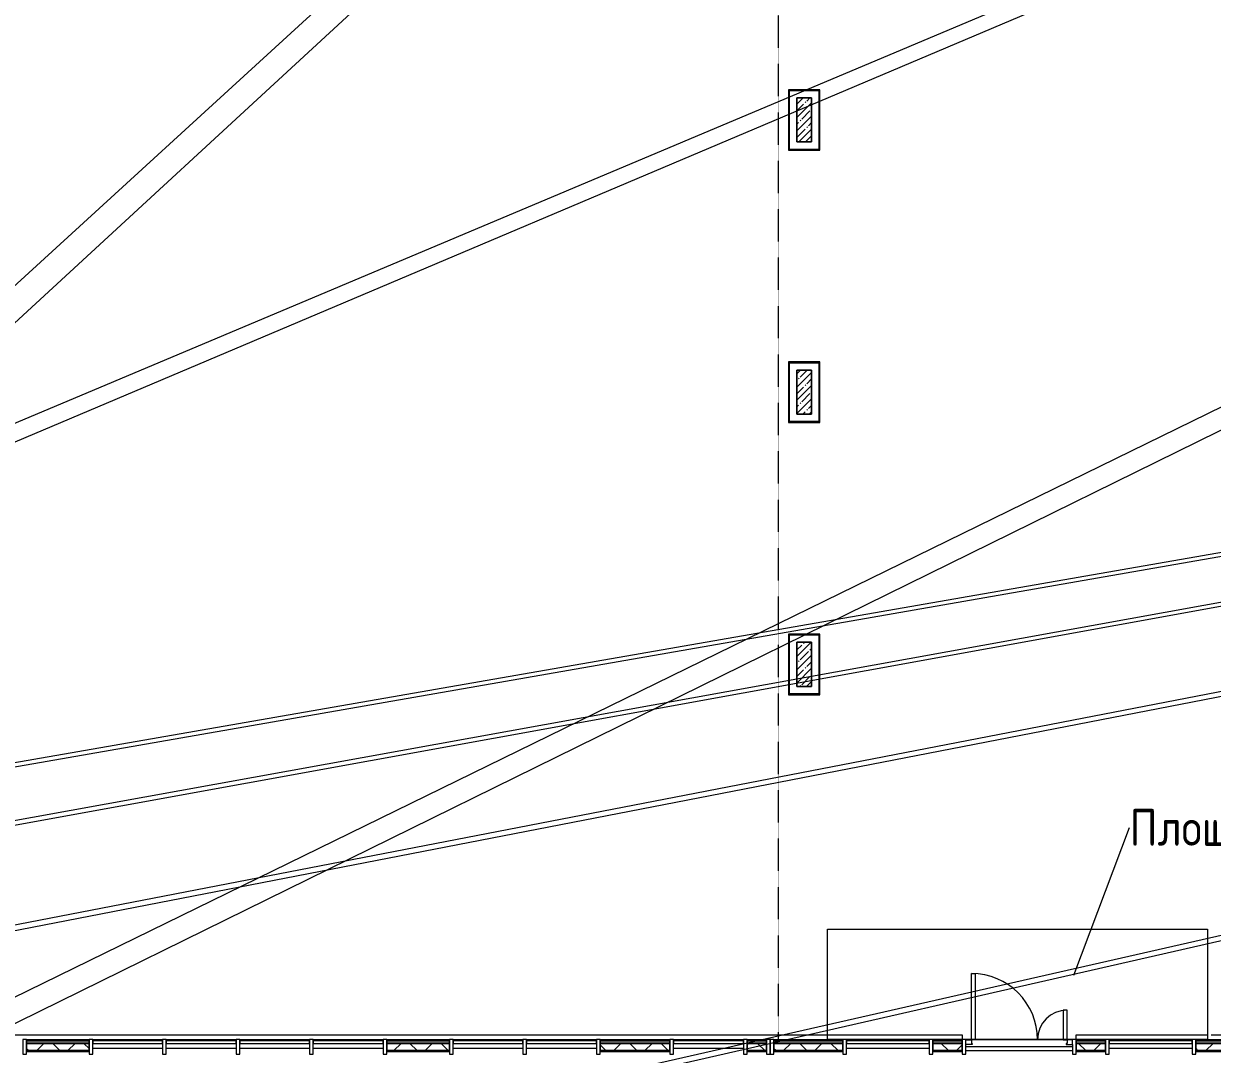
# Model space of a CAD drawing. Header units: millimetres. Extents: x -500089 to 1469082, y -290736 to 166440.
# Drawn here: x 1211441 to 1227604, y -44820 to -30814 of the extents above; entities that cross this region are included whole.
import ezdxf

# ---------------------------------------------------------------- set-up
doc = ezdxf.new("R2010")
doc.units = ezdxf.units.MM
doc.linetypes.add('ASVP_Штриховая_ш3 п1_5', pattern=[4.5, 3, -1.5])
for name, color, linetype, lineweight in [('Аннотация', 7, 'Continuous', 0), ('Витраж', 7, 'Continuous', 0), ('Двери', 7, 'Continuous', 0), ('Линии', 7, 'Continuous', 0), ('Несущие колонны', 7, 'Continuous', 0), ('Панели витража', 7, 'Continuous', 0), ('Стены наружные', 7, 'Continuous', 0), ('Стены отделка', 7, 'Continuous', 0), ('экспертиза ДУ пояснения', 6, 'Continuous', 0)]:
    doc.layers.add(name, color=color, linetype=linetype, lineweight=lineweight)
doc.styles.add('GOST Common_4', font='', dxfattribs={"width": 0.9, "height": 500})
doc.styles.get('GOST Common_4').set_extended_font_data('GOST Common')

# ---------------------------------------------------------------- blocks, each defined once
blk = doc.blocks.new('Прямоугольный импост - 5х250 мм _наружный откос_ Серый-3027886-З Этаж 01')
at = {"layer": 'Витраж'}
for p, q in [((113900, 28950), (113900, 29013)), ((113900, 29013), (115684, 29013)), ((115734, 29013), (115900, 29013))]:
    blk.add_line(p, q, dxfattribs=at)
blk = doc.blocks.new('Прямоугольный импост - 5х250 мм _наружный откос_ Серый-3055685-З Этаж 01')
at = {"layer": 'Витраж'}
for p, q in [((74454, 29013), (112350, 29013)), ((112350, 29013), (112350, 28950))]:
    blk.add_line(p, q, dxfattribs=at)
blk = doc.blocks.new('АР_СОШ_Верзилово_Фасады_rvt-2-З Этаж 01')
at = {"layer": 'Стены наружные'}
for p, q in [((112400, 28950), (112475, 28950)), ((112525, 28950), (113725, 28950)), ((113775, 28950), (113850, 28950)), ((113850, 28850), (112400, 28850))]:
    blk.add_line(p, q, dxfattribs=at)
at = {"layer": 'Стены отделка', "lineweight": 9}
for p, q in [((110413, 41861), (109988, 41861)), ((109988, 41861), (109988, 41849)), ((110413, 41849), (110413, 41861)), ((109988, 41849), (109988, 41050)), ((110000, 41849), (110400, 41849)), ((110000, 41050), (110000, 41849)), ((110400, 41849), (110400, 41050)), ((110413, 41050), (110413, 41849)), ((109988, 41050), (109988, 41037)), ((109988, 41037), (110413, 41037)), ((110400, 41050), (110000, 41050)), ((110413, 41037), (110413, 41050)), ((110413, 38161), (109988, 38161)), ((109988, 38161), (109988, 38149)), ((109988, 38149), (109988, 37350)), ((110000, 38149), (110400, 38149)), ((110000, 37350), (110000, 38149)), ((110400, 38149), (110400, 37350)), ((110413, 38149), (110413, 38161)), ((110413, 37350), (110413, 38149)), ((109988, 37350), (109988, 37337)), ((109988, 37337), (110413, 37337)), ((110400, 37350), (110000, 37350)), ((110413, 37337), (110413, 37350)), ((110413, 34461), (109988, 34461)), ((109988, 34461), (109988, 34449)), ((109988, 34449), (109988, 33637)), ((110000, 34449), (110400, 34449)), ((110000, 33650), (110000, 34449)), ((110400, 34449), (110400, 33650)), ((110413, 34449), (110413, 34461)), ((110413, 33650), (110413, 34449)), ((109988, 33637), (110000, 33637)), ((110400, 33650), (110000, 33650)), ((110000, 33637), (110413, 33637)), ((110413, 33637), (110413, 33650))]:
    blk.add_line(p, q, dxfattribs=at)
at = {"lineweight": 9}
for name in ['Прямоугольный импост - 5х250 мм _наружный откос_ Серый-3055685-З Этаж 01', 'Прямоугольный импост - 5х250 мм _наружный откос_ Серый-3027886-З Этаж 01']:
    blk.add_blockref(name, (0, 0), dxfattribs=at)
blk = doc.blocks.new('ADSK_КолоннаЖБ_Прямоугольная - 200x600 мм-V361-З Этаж 01')
at = {"layer": 'Несущие колонны'}
h = blk.add_hatch(dxfattribs=at)
h.set_pattern_fill('FP_147', color=256, style=0, pattern_type=2)
h.set_pattern_definition([(315, (-34050, 110200), (89.80256, 89.80256), []), (315, (-34050, 110110.2), (89.80256, 89.80256), [158.75, -31.75, 13.411, -18.339])])
h.paths.add_polyline_path([(-300, -100), (300, -100), (300, 100), (-300, 100)], flags=0)
at = {"layer": 'Несущие колонны', "lineweight": 18}
for p, q in [((-300, -100), (-300, 100)), ((-300, 100), (300, 100)), ((300, 100), (-300, 100)), ((-300, 100), (-300, -100)), ((300, 100), (300, -100)), ((300, -100), (300, 100)), ((300, -100), (-300, -100)), ((-300, -100), (300, -100))]:
    blk.add_line(p, q, dxfattribs=at)
blk = doc.blocks.new('ADSK_КолоннаЖБ_Прямоугольная - 200x600 мм-V364-З Этаж 01')
at = {"layer": 'Несущие колонны'}
h = blk.add_hatch(dxfattribs=at)
h.set_pattern_fill('FP_150', color=256, style=0, pattern_type=2)
h.set_pattern_definition([(315, (-37750, 110200), (89.80256, 89.80256), []), (315, (-37750, 110110.2), (89.80256, 89.80256), [158.75, -31.75, 13.411, -18.339])])
h.paths.add_polyline_path([(-300, -100), (300, -100), (300, 100), (-300, 100)], flags=0)
at = {"layer": 'Несущие колонны', "lineweight": 18}
for p, q in [((-300, -100), (-300, 100)), ((-300, 100), (300, 100)), ((300, 100), (-300, 100)), ((-300, 100), (-300, -100)), ((300, 100), (300, -100)), ((300, -100), (300, 100)), ((300, -100), (-300, -100)), ((-300, -100), (300, -100))]:
    blk.add_line(p, q, dxfattribs=at)
blk = doc.blocks.new('Прямоугольный импост - 50х200 мм Серый-3934169-З Этаж 01')
at = {"layer": 'Витраж', "lineweight": 18}
for p, q in [((0, 165), (-50, 165)), ((-50, 165), (-50, -35)), ((0, -35), (0, 165)), ((-50, -35), (0, -35))]:
    blk.add_line(p, q, dxfattribs=at)
blk = doc.blocks.new('M_Glazed Pane_Stemalit_Minvata - Непрозрачное с минватой _пожрассечка_ 38-3746460-З Этаж 01')
at = {"layer": 'Панели витража'}
h = blk.add_hatch(dxfattribs=at)
h.set_pattern_fill('FP_206', color=256, style=0, pattern_type=2)
h.set_pattern_definition([(45, (-100050, -28915), (-212.132, 212.132), []), (135, (-100050, -28915), (-212.132, -212.132), [])])
h.paths.add_polyline_path([(-425, -115), (425, -115), (425, -18), (-425, -18), (-425, -85)], flags=0)
h = blk.add_hatch(dxfattribs=at)
h.set_pattern_fill('FP_205', color=256, style=0, pattern_type=2)
h.set_pattern_definition([(45, (-100050, -28915), (-212.132, 212.132), [])])
h.paths.add_polyline_path([(425, -127.5), (425, -115), (-425, -115), (-425, -127.5)], flags=0)
for p, q in [((-425, 18), (425, 18)), ((425, 18), (-425, 18)), ((-425, 18), (-425, -13)), ((425, -13), (425, 18)), ((425, -13), (-425, -13)), ((-425, -13), (-425, -18)), ((-425, -13), (425, -13)), ((-425, -18), (425, -18)), ((425, -18), (425, -13))]:
    blk.add_line(p, q, dxfattribs=at)
at = {"layer": 'Панели витража', "lineweight": 18}
for p, q in [((425, -18), (-425, -18)), ((-425, -18), (-425, -115)), ((425, -115), (-425, -115)), ((-425, -115), (-425, -127.5)), ((-425, -115), (425, -115)), ((-425, -127.5), (425, -127.5)), ((425, -115), (425, -18)), ((425, -127.5), (425, -115))]:
    blk.add_line(p, q, dxfattribs=at)
blk = doc.blocks.new('Системная панель - ASVP_Cтеклопакет Двухкамерный_36 мм-4122173-З Этаж 01')
at = {"layer": 'Панели витража', "lineweight": 18}
for p, q in [((475, 18), (-475, 18)), ((-475, 18), (-475, -18)), ((475, -18), (475, 18)), ((-475, -18), (475, -18))]:
    blk.add_line(p, q, dxfattribs=at)
blk = doc.blocks.new('M_Glazed Pane_Stemalit_Minvata - Непрозрачное с минватой _пожрассечка_ 38-V432-З Этаж 01')
at = {"layer": 'Панели витража'}
h = blk.add_hatch(dxfattribs=at)
h.set_pattern_fill('FP_208', color=256, style=0, pattern_type=2)
h.set_pattern_definition([(45, (-104950, -28915), (-212.132, 212.132), []), (135, (-104950, -28915), (-212.132, -212.132), [])])
h.paths.add_polyline_path([(-425, -115), (425, -115), (425, -18), (-425, -18), (-425, -85)], flags=0)
h = blk.add_hatch(dxfattribs=at)
h.set_pattern_fill('FP_207', color=256, style=0, pattern_type=2)
h.set_pattern_definition([(45, (-104950, -28915), (-212.132, 212.132), [])])
h.paths.add_polyline_path([(425, -127.5), (425, -115), (-425, -115), (-425, -127.5)], flags=0)
for p, q in [((-425, 18), (425, 18)), ((425, 18), (-425, 18)), ((-425, 18), (-425, -13)), ((425, -13), (425, 18)), ((425, -13), (-425, -13)), ((-425, -13), (-425, -18)), ((-425, -13), (425, -13)), ((-425, -18), (425, -18)), ((425, -18), (425, -13))]:
    blk.add_line(p, q, dxfattribs=at)
at = {"layer": 'Панели витража', "lineweight": 18}
for p, q in [((425, -18), (-425, -18)), ((-425, -18), (-425, -115)), ((425, -115), (-425, -115)), ((-425, -115), (-425, -127.5)), ((-425, -115), (425, -115)), ((-425, -127.5), (425, -127.5)), ((425, -115), (425, -18)), ((425, -127.5), (425, -115))]:
    blk.add_line(p, q, dxfattribs=at)
blk = doc.blocks.new('M_Glazed Pane_Stemalit_Minvata - Непрозрачное с минватой _пожрассечка_ 38-4122204-З Этаж 01')
at = {"layer": 'Панели витража'}
h = blk.add_hatch(dxfattribs=at)
h.set_pattern_fill('FP_210', color=256, style=0, pattern_type=2)
h.set_pattern_definition([(45, (-107900, -28915), (-212.132, 212.132), []), (135, (-107900, -28915), (-212.132, -212.132), [])])
h.paths.add_polyline_path([(475, -115), (475, -18), (-475, -18), (-475, -115)], flags=0)
h = blk.add_hatch(dxfattribs=at)
h.set_pattern_fill('FP_209', color=256, style=0, pattern_type=2)
h.set_pattern_definition([(45, (-107900, -28915), (-212.132, 212.132), [])])
h.paths.add_polyline_path([(-475, -127.5), (475, -127.5), (475, -115), (-475, -115)], flags=0)
for p, q in [((-475, 18), (475, 18)), ((475, 18), (-475, 18)), ((-475, 18), (-475, -13)), ((475, -13), (475, 18)), ((475, -13), (-475, -13)), ((-475, -13), (-475, -18)), ((-475, -13), (475, -13)), ((-475, -18), (475, -18)), ((475, -18), (475, -13))]:
    blk.add_line(p, q, dxfattribs=at)
at = {"layer": 'Панели витража', "lineweight": 18}
for p, q in [((475, -18), (-475, -18)), ((-475, -18), (-475, -115)), ((475, -115), (-475, -115)), ((-475, -115), (-475, -127.5)), ((-475, -115), (475, -115)), ((-475, -127.5), (475, -127.5)), ((475, -115), (475, -18)), ((475, -127.5), (475, -115))]:
    blk.add_line(p, q, dxfattribs=at)
blk = doc.blocks.new('Прямоугольный импост - 50х200 мм Серый-3746798-З Этаж 01')
at = {"layer": 'Витраж', "lineweight": 18}
for p, q in [((-50, 165), (0, 165)), ((-50, -35), (-50, 165)), ((0, 165), (0, -35)), ((0, -35), (-50, -35))]:
    blk.add_line(p, q, dxfattribs=at)
blk = doc.blocks.new('Прямоугольный импост - 50х120 мм Серый-3687795-З Этаж 01')
at = {"layer": 'Витраж'}
blk.add_line((99625, 28950), (100475, 28950), dxfattribs=at)
blk = doc.blocks.new('Прямоугольный импост - 50х120 мм Серый-4122171-З Этаж 01')
at = {"layer": 'Витраж'}
for p, q in [((100525, 28950), (101475, 28950)), ((101475, 28830), (100525, 28830))]:
    blk.add_line(p, q, dxfattribs=at)
blk = doc.blocks.new('Прямоугольный импост - 50х120 мм Серый-V433-З Этаж 01')
at = {"layer": 'Витраж'}
blk.add_line((107425, 28950), (108375, 28950), dxfattribs=at)
blk = doc.blocks.new('Прямоугольный импост - 50х200 мм Серый-3746795-З Этаж 01')
at = {"layer": 'Витраж', "lineweight": 18}
for p, q in [((-25, 165), (25, 165)), ((-25, -35), (-25, 165)), ((25, 165), (25, -35)), ((25, -35), (-25, -35))]:
    blk.add_line(p, q, dxfattribs=at)
blk = doc.blocks.new('ASVP_ДверьАлюминиеваяВитражная_2 полотна - Остекленная-3934173-З Этаж 01')
at = {"layer": 'Двери', "lineweight": 18}
for p, q in [((-650, 932.5), (-600, 932.5)), ((-650, 32.5), (-650, 932.5)), ((-600, 932.5), (-600, 32.5)), ((650, 432.5), (600, 432.5)), ((600, 432.5), (600, 32.5)), ((650, 32.5), (650, 432.5)), ((-725, 32.5), (-650, 32.5)), ((-725, -32.5), (-725, 32.5)), ((-600, 32.5), (-650, 32.5)), ((-650, 32.5), (-650, -17.5)), ((600, 32.5), (650, 32.5)), ((725, 32.5), (650, 32.5)), ((650, 32.5), (650, -17.5)), ((725, -32.5), (725, 32.5)), ((-640, -32.5), (-725, -32.5)), ((-650, -17.5), (-640, -17.5)), ((-640, -17.5), (-640, -32.5)), ((650, -17.5), (640, -17.5)), ((640, -17.5), (640, -32.5)), ((640, -32.5), (725, -32.5))]:
    blk.add_line(p, q, dxfattribs=at)
at = {"layer": 'Двери'}
for centre, radius, start, end in [((-650, 32.5), 900, 360, 90), ((650, 32.5), 400, 90, 180)]:
    blk.add_arc(centre, radius, start, end, dxfattribs=at)
blk = doc.blocks.new('M_Glazed Pane_Stemalit_Minvata - Непрозрачное с минватой _пожрассечка_ 38-4123973-З Этаж 01')
at = {"layer": 'Панели витража'}
h = blk.add_hatch(dxfattribs=at)
h.set_pattern_fill('FP_235', color=256, style=0, pattern_type=2)
h.set_pattern_definition([(45, (-110256.25, -28915), (-212.132, 212.132), []), (135, (-110256.25, -28915), (-212.132, -212.132), [])])
h.paths.add_polyline_path([(468.75, -115), (468.75, -18), (-468.75, -18), (-468.75, -115)], flags=0)
h = blk.add_hatch(dxfattribs=at)
h.set_pattern_fill('FP_234', color=256, style=0, pattern_type=2)
h.set_pattern_definition([(45, (-110256.25, -28915), (-212.132, 212.132), [])])
h.paths.add_polyline_path([(-468.75, -127.5), (468.75, -127.5), (468.75, -115), (-468.75, -115)], flags=0)
for p, q in [((-468.75, 18), (468.75, 18)), ((468.75, 18), (-468.75, 18)), ((-468.75, 18), (-468.75, -13)), ((468.75, -13), (468.75, 18)), ((468.75, -13), (-468.75, -13)), ((-468.75, -13), (-468.75, -18)), ((-468.75, -13), (468.75, -13)), ((-468.75, -18), (468.75, -18)), ((468.75, -18), (468.75, -13))]:
    blk.add_line(p, q, dxfattribs=at)
at = {"layer": 'Панели витража', "lineweight": 18}
for p, q in [((468.75, -18), (-468.75, -18)), ((-468.75, -18), (-468.75, -115)), ((468.75, -115), (-468.75, -115)), ((-468.75, -115), (-468.75, -127.5)), ((-468.75, -115), (468.75, -115)), ((-468.75, -127.5), (468.75, -127.5)), ((468.75, -115), (468.75, -18)), ((468.75, -127.5), (468.75, -115))]:
    blk.add_line(p, q, dxfattribs=at)
blk = doc.blocks.new('Системная панель - ASVP_Cтеклопакет Двухкамерный_36 мм-4126824-З Этаж 01')
at = {"layer": 'Панели витража', "lineweight": 18}
for p, q in [((562, 18), (-562, 18)), ((-562, 18), (-562, -18)), ((562, -18), (562, 18)), ((-562, -18), (562, -18))]:
    blk.add_line(p, q, dxfattribs=at)
blk = doc.blocks.new('M_Glazed Pane_Stemalit_Minvata - Непрозрачное с минватой _пожрассечка_ 38-3934182-З Этаж 01')
at = {"layer": 'Панели витража'}
h = blk.add_hatch(dxfattribs=at)
h.set_pattern_fill('FP_237', color=256, style=0, pattern_type=2)
h.set_pattern_definition([(45, (-112150, -28915), (-212.132, 212.132), []), (135, (-112150, -28915), (-212.132, -212.132), [])])
h.paths.add_polyline_path([(200, -115), (200, -18), (-200, -18), (-200, -115)], flags=0)
h = blk.add_hatch(dxfattribs=at)
h.set_pattern_fill('FP_236', color=256, style=0, pattern_type=2)
h.set_pattern_definition([(45, (-112150, -28915), (-212.132, 212.132), [])])
h.paths.add_polyline_path([(200, -127.5), (200, -115), (-200, -115), (-200, -127.5)], flags=0)
for p, q in [((-200, 18), (200, 18)), ((200, 18), (-200, 18)), ((-200, 18), (-200, -13)), ((200, -13), (200, 18)), ((200, -13), (-200, -13)), ((-200, -13), (-200, -18)), ((-200, -13), (200, -13)), ((-200, -18), (200, -18)), ((200, -18), (200, -13))]:
    blk.add_line(p, q, dxfattribs=at)
at = {"layer": 'Панели витража', "lineweight": 18}
for p, q in [((200, -18), (-200, -18)), ((-200, -18), (-200, -115)), ((200, -115), (-200, -115)), ((-200, -115), (-200, -127.5)), ((-200, -115), (200, -115)), ((-200, -127.5), (200, -127.5)), ((200, -115), (200, -18)), ((200, -127.5), (200, -115))]:
    blk.add_line(p, q, dxfattribs=at)
blk = doc.blocks.new('M_Glazed Pane_Stemalit_Minvata - Непрозрачное с минватой _пожрассечка_ 38-3934183-З Этаж 01')
at = {"layer": 'Панели витража'}
h = blk.add_hatch(dxfattribs=at)
h.set_pattern_fill('FP_239', color=256, style=0, pattern_type=2)
h.set_pattern_definition([(45, (-114100, -28915), (-212.132, 212.132), []), (135, (-114100, -28915), (-212.132, -212.132), [])])
h.paths.add_polyline_path([(-200, -115), (200, -115), (200, -18), (-200, -18), (-200, -85)], flags=0)
h = blk.add_hatch(dxfattribs=at)
h.set_pattern_fill('FP_238', color=256, style=0, pattern_type=2)
h.set_pattern_definition([(45, (-114100, -28915), (-212.132, 212.132), [])])
h.paths.add_polyline_path([(200, -128), (200, -115), (-200, -115), (-200, -128)], flags=0)
for p, q in [((-200, 18), (200, 18)), ((200, 18), (-200, 18)), ((-200, 18), (-200, -13)), ((200, -13), (200, 18)), ((200, -13), (-200, -13)), ((-200, -13), (-200, -18)), ((-200, -13), (200, -13)), ((-200, -18), (200, -18)), ((200, -18), (200, -13))]:
    blk.add_line(p, q, dxfattribs=at)
at = {"layer": 'Панели витража', "lineweight": 18}
for p, q in [((200, -18), (-200, -18)), ((-200, -18), (-200, -115)), ((200, -115), (-200, -115)), ((-200, -115), (-200, -128)), ((-200, -115), (200, -115)), ((-200, -128), (200, -128)), ((200, -115), (200, -18)), ((200, -128), (200, -115))]:
    blk.add_line(p, q, dxfattribs=at)
blk = doc.blocks.new('Системная панель - ASVP_Cтеклопакет Двухкамерный_36 мм-4126822-З Этаж 01')
at = {"layer": 'Панели витража', "lineweight": 18}
for p, q in [((562.5, 18), (-562.5, 18)), ((-562.5, 18), (-562.5, -18)), ((562.5, -18), (562.5, 18)), ((-562.5, -18), (562.5, -18))]:
    blk.add_line(p, q, dxfattribs=at)
blk = doc.blocks.new('M_Glazed Pane_Stemalit_Minvata - Непрозрачное с минватой _пожрассечка_ 38-4123894-З Этаж 01')
at = {"layer": 'Панели витража'}
h = blk.add_hatch(dxfattribs=at)
h.set_pattern_fill('FP_241', color=256, style=0, pattern_type=2)
h.set_pattern_definition([(45, (-115968.75, -28915), (-212.132, 212.132), []), (135, (-115968.75, -28915), (-212.132, -212.132), [])])
h.paths.add_polyline_path([(140, -115), (444, -115), (444, -18), (-444, -18), (-444, -115)], flags=0)
h = blk.add_hatch(dxfattribs=at)
h.set_pattern_fill('FP_240', color=256, style=0, pattern_type=2)
h.set_pattern_definition([(45, (-115968.75, -28915), (-212.132, 212.132), [])])
h.paths.add_polyline_path([(-444, -128), (444, -128), (444, -115), (-444, -115)], flags=0)
for p, q in [((-444, 18), (444, 18)), ((444, 18), (-444, 18)), ((-444, 18), (-444, -13)), ((444, -13), (444, 18)), ((444, -13), (-444, -13)), ((-444, -13), (-444, -18)), ((-444, -13), (444, -13)), ((-444, -18), (444, -18)), ((444, -18), (444, -13))]:
    blk.add_line(p, q, dxfattribs=at)
at = {"layer": 'Панели витража', "lineweight": 18}
for p, q in [((444, -18), (-444, -18)), ((-444, -18), (-444, -115)), ((444, -115), (-444, -115)), ((-444, -115), (-444, -128)), ((-444, -115), (444, -115)), ((-444, -128), (444, -128)), ((444, -115), (444, -18)), ((444, -128), (444, -115))]:
    blk.add_line(p, q, dxfattribs=at)
blk = doc.blocks.new('Прямоугольный импост - 50х120 мм Серый-4123963-З Этаж 01')
at = {"layer": 'Витраж'}
blk.add_line((109788, 28950), (110725, 28950), dxfattribs=at)
blk = doc.blocks.new('Прямоугольный импост - 50х120 мм Серый-4123912-З Этаж 01')
at = {"layer": 'Витраж'}
for p, q in [((110775, 28950), (111900, 28950)), ((111900, 28830), (110775, 28830))]:
    blk.add_line(p, q, dxfattribs=at)
blk = doc.blocks.new('Прямоугольный импост - 50х120 мм Серый-3795327-З Этаж 01')
at = {"layer": 'Витраж'}
blk.add_line((111950, 28950), (112350, 28950), dxfattribs=at)
blk = doc.blocks.new('Прямоугольный импост - 50х120 мм Серый-V446-З Этаж 01')
at = {"layer": 'Витраж'}
blk.add_line((113900, 28950), (114300, 28950), dxfattribs=at)
blk = doc.blocks.new('Прямоугольный импост - 50х120 мм Серый-V447-З Этаж 01')
at = {"layer": 'Витраж'}
for p, q in [((114350, 28950), (115475, 28950)), ((115475, 28830), (114350, 28830))]:
    blk.add_line(p, q, dxfattribs=at)
blk = doc.blocks.new('Прямоугольный импост - 50х120 мм Серый-4123888-З Этаж 01')
at = {"layer": 'Витраж'}
blk.add_line((115525, 28950), (116413, 28950), dxfattribs=at)
blk = doc.blocks.new('Прямоугольный импост - 50х200 мм Серый-4126820-З Этаж 01')
at = {"layer": 'Витраж', "lineweight": 18}
for p, q in [((-25, 165), (25, 165)), ((-25, -35), (-25, 165)), ((25, 165), (25, -35)), ((25, -35), (-25, -35))]:
    blk.add_line(p, q, dxfattribs=at)
blk = doc.blocks.new('Прямоугольный импост - 50х200 мм Серый-3934168-З Этаж 01')
at = {"layer": 'Витраж', "lineweight": 18}
for p, q in [((-25, 165), (25, 165)), ((-25, -35), (-25, 165)), ((25, 165), (25, 32.5)), ((25, -35), (-25, -35)), ((25, -32.5), (25, -35))]:
    blk.add_line(p, q, dxfattribs=at)
blk = doc.blocks.new('Прямоугольный импост - 50х200 мм Серый-V448-З Этаж 01')
at = {"layer": 'Витраж', "lineweight": 18}
for p, q in [((-25, 165), (25, 165)), ((-25, 32.5), (-25, 165)), ((25, 165), (25, -35)), ((-25, -35), (-25, -32.5)), ((25, -35), (-25, -35))]:
    blk.add_line(p, q, dxfattribs=at)
blk = doc.blocks.new('ADSK_КолоннаЖБ_Прямоугольная - 200x600 мм-V451-З Этаж 01')
at = {"layer": 'Несущие колонны'}
h = blk.add_hatch(dxfattribs=at)
h.set_pattern_fill('FP_177', color=256, style=0, pattern_type=2)
h.set_pattern_definition([(315, (-41450, 110200), (89.80256, 89.80256), []), (315, (-41450, 110110.2), (89.80256, 89.80256), [158.75, -31.75, 13.411, -18.339])])
h.paths.add_polyline_path([(-300, -100), (300, -100), (300, 100), (-300, 100)], flags=0)
at = {"layer": 'Несущие колонны', "lineweight": 18}
for p, q in [((-300, -100), (-300, 100)), ((-300, 100), (300, 100)), ((300, 100), (-300, 100)), ((-300, 100), (-300, -100)), ((300, 100), (300, -100)), ((300, -100), (300, 100)), ((300, -100), (-300, -100)), ((-300, -100), (300, -100))]:
    blk.add_line(p, q, dxfattribs=at)
blk = doc.blocks.new('M_Glazed Pane_Stemalit_Minvata - Непрозрачное с минватой _пожрассечка_ 38-V454-З Этаж 01')
at = {"layer": 'Панели витража'}
h = blk.add_hatch(dxfattribs=at)
h.set_pattern_fill('FP_242', color=256, style=0, pattern_type=2)
h.set_pattern_definition([(45, (-109556.25, -28915), (-212.132, 212.132), []), (135, (-109556.25, -28915), (-212.132, -212.132), [])])
h.paths.add_polyline_path([(-131, -115), (131, -115), (131, -18), (-131, -18), (-131, -85)], flags=0)
for p, q in [((-131, 18), (131, 18)), ((131, 18), (-131, 18)), ((-131, 18), (-131, -13)), ((131, -13), (131, 18)), ((131, -13), (-131, -13)), ((-131, -13), (-131, -18)), ((-131, -13), (131, -13)), ((-131, -18), (131, -18)), ((131, -18), (131, -13))]:
    blk.add_line(p, q, dxfattribs=at)
at = {"layer": 'Панели витража', "lineweight": 18}
for p, q in [((131, -18), (-131, -18)), ((-131, -18), (-131, -115)), ((131, -115), (-131, -115)), ((-131, -115), (-131, -128)), ((-131, -115), (131, -115)), ((-131, -128), (131, -128)), ((131, -115), (131, -18)), ((131, -128), (131, -115))]:
    blk.add_line(p, q, dxfattribs=at)
blk = doc.blocks.new('Прямоугольный импост - 50х120 мм Серый-3939045-З Этаж 01')
at = {"layer": 'Витраж'}
blk.add_line((116513, 28950), (116775, 28950), dxfattribs=at)

msp = doc.modelspace()

# ---------------------------------------------------------------- linework, layer by layer
at = {"layer": 'Аннотация'}
msp.add_line((1225722.891, -43744.716), (1226480.122, -41737.048), dxfattribs=at)
at = {"layer": 'Линии', "linetype": 'ASVP_Штриховая_ш3 п1_5'}
msp.add_line((1221703.586, -44620.488), (1221703.586, -23290.488), dxfattribs=at)
at = {"layer": 'Линии'}
for p, q in [((1222369.836, -43120.488), (1227537.336, -43120.488)), ((1222369.836, -44620.488), (1222369.836, -43120.488)), ((1227537.336, -43120.488), (1227537.336, -44620.488)), ((1227537.336, -44620.488), (1222369.836, -44620.488))]:
    msp.add_line(p, q, dxfattribs=at)
at = {"layer": 'Стены наружные'}
msp.add_line((1224253.585, -44770.488), (1225703.585, -44770.488), dxfattribs=at)
at = {"layer": 'экспертиза ДУ пояснения'}
for p, q in [((1169527.42, -72584.253), (1283545.83, 31674.308)), ((1283545.83, 31674.308), (1170451.223, -72536.169)), ((1173847.485, -52012.358), (1326541.241, 12257.695)), ((1326541.241, 12257.695), (1174771.289, -51964.274)), ((1197930.716, -50583.636), (1326541.241, 12257.695)), ((1326541.241, 12257.695), (1198854.519, -50535.552)), ((1117280.953, -58661.833), (1326068.788, -20876.663)), ((1117843.141, -68145.077), (1326068.788, -20876.663)), ((1326068.788, -20876.663), (1118204.756, -58613.748)), ((1326068.788, -20876.663), (1118766.945, -68096.993)), ((1127770.685, -55398.635), (1326068.788, -20876.663)), ((1326068.788, -20876.663), (1128694.488, -55350.551)), ((1141545.255, -56548.635), (1326068.788, -20876.663)), ((1326068.788, -20876.663), (1142469.058, -56500.551))]:
    msp.add_line(p, q, dxfattribs=at)

# ---------------------------------------------------------------- block references
msp.add_blockref('АР_СОШ_Верзилово_Фасады_rvt-2-З Этаж 01', (1111853.585, -73570.488))
at = {"layer": 'Витраж', "extrusion": (0, 0, -1), "rotation": 180}
for name, p in [('Прямоугольный импост - 50х200 мм Серый-3746795-З Этаж 01', (-1211453.586, -44655.488)), ('Прямоугольный импост - 50х200 мм Серый-3746795-З Этаж 01', (-1212353.586, -44655.488)), ('Прямоугольный импост - 50х200 мм Серый-3746795-З Этаж 01', (-1213353.586, -44655.488)), ('Прямоугольный импост - 50х200 мм Серый-3746795-З Этаж 01', (-1214353.586, -44655.488)), ('Прямоугольный импост - 50х200 мм Серый-3746795-З Этаж 01', (-1215353.586, -44655.488)), ('Прямоугольный импост - 50х200 мм Серый-3746795-З Этаж 01', (-1216353.586, -44655.488)), ('Прямоугольный импост - 50х200 мм Серый-3746795-З Этаж 01', (-1217253.586, -44655.488)), ('Прямоугольный импост - 50х200 мм Серый-3746795-З Этаж 01', (-1218253.586, -44655.488)), ('Прямоугольный импост - 50х200 мм Серый-3746795-З Этаж 01', (-1219253.586, -44655.488)), ('Прямоугольный импост - 50х200 мм Серый-3746795-З Этаж 01', (-1220253.586, -44655.488)), ('Прямоугольный импост - 50х200 мм Серый-3746795-З Этаж 01', (-1221253.586, -44655.488)), ('Прямоугольный импост - 50х200 мм Серый-3746798-З Этаж 01', (-1221591.086, -44655.488)), ('Прямоугольный импост - 50х200 мм Серый-4126820-З Этаж 01', (-1222603.586, -44655.488)), ('Прямоугольный импост - 50х200 мм Серый-4126820-З Этаж 01', (-1223778.585, -44655.488)), ('Прямоугольный импост - 50х200 мм Серый-3934168-З Этаж 01', (-1224228.585, -44655.488)), ('Прямоугольный импост - 50х200 мм Серый-V448-З Этаж 01', (-1225728.585, -44655.488)), ('Прямоугольный импост - 50х200 мм Серый-4126820-З Этаж 01', (-1226178.586, -44655.488)), ('Прямоугольный импост - 50х200 мм Серый-4126820-З Этаж 01', (-1227353.586, -44655.488))]:
    msp.add_blockref(name, p, dxfattribs=at)
at = {"layer": 'Витраж'}
for name, p in [('Прямоугольный импост - 50х120 мм Серый-3687795-З Этаж 01', (1111853.585, -73570.488)), ('Прямоугольный импост - 50х120 мм Серый-4122171-З Этаж 01', (1111853.585, -73570.488)), ('Прямоугольный импост - 50х120 мм Серый-4122171-З Этаж 01', (1112853.585, -73570.488)), ('Прямоугольный импост - 50х120 мм Серый-4122171-З Этаж 01', (1113853.585, -73570.488)), ('Прямоугольный импост - 50х120 мм Серый-4122171-З Этаж 01', (1114853.585, -73570.488)), ('Прямоугольный импост - 50х120 мм Серый-3687795-З Этаж 01', (1116753.585, -73570.488)), ('Прямоугольный импост - 50х120 мм Серый-4122171-З Этаж 01', (1116753.585, -73570.488)), ('Прямоугольный импост - 50х120 мм Серый-4122171-З Этаж 01', (1117753.585, -73570.488)), ('Прямоугольный импост - 50х120 мм Серый-V433-З Этаж 01', (1111853.585, -73570.488)), ('Прямоугольный импост - 50х120 мм Серый-4122171-З Этаж 01', (1119753.585, -73570.488)), ('Прямоугольный импост - 50х120 мм Серый-3939045-З Этаж 01', (1104766.085, -73570.488)), ('Прямоугольный импост - 50х120 мм Серый-4123963-З Этаж 01', (1111853.585, -73570.488)), ('Прямоугольный импост - 50х120 мм Серый-4123912-З Этаж 01', (1111853.585, -73570.488)), ('Прямоугольный импост - 50х120 мм Серый-3795327-З Этаж 01', (1111853.585, -73570.488)), ('Прямоугольный импост - 50х120 мм Серый-V446-З Этаж 01', (1111853.585, -73570.488)), ('Прямоугольный импост - 50х120 мм Серый-V447-З Этаж 01', (1111853.585, -73570.488)), ('Прямоугольный импост - 50х120 мм Серый-4123888-З Этаж 01', (1111853.585, -73570.488))]:
    msp.add_blockref(name, p, dxfattribs=at)
at = {"layer": 'Витраж', "rotation": 180}
msp.add_blockref('Прямоугольный импост - 50х200 мм Серый-3934169-З Этаж 01', (1221591.086, -44655.488), dxfattribs=at)
at = {"layer": 'Двери'}
msp.add_blockref('ASVP_ДверьАлюминиеваяВитражная_2 полотна - Остекленная-3934173-З Этаж 01', (1224978.585, -44655.488), dxfattribs=at)
at = {"layer": 'Несущие колонны', "rotation": 89.9999999999999}
for name, p in [('ADSK_КолоннаЖБ_Прямоугольная - 200x600 мм-V451-З Этаж 01', (1222053.586, -32120.488)), ('ADSK_КолоннаЖБ_Прямоугольная - 200x600 мм-V364-З Этаж 01', (1222053.586, -35820.488)), ('ADSK_КолоннаЖБ_Прямоугольная - 200x600 мм-V361-З Этаж 01', (1222053.586, -39520.488))]:
    msp.add_blockref(name, p, dxfattribs=at)
at = {"layer": 'Панели витража'}
for name, p in [('M_Glazed Pane_Stemalit_Minvata - Непрозрачное с минватой _пожрассечка_ 38-3746460-З Этаж 01', (1211903.586, -44655.488)), ('Системная панель - ASVP_Cтеклопакет Двухкамерный_36 мм-4122173-З Этаж 01', (1212853.586, -44655.488)), ('Системная панель - ASVP_Cтеклопакет Двухкамерный_36 мм-4122173-З Этаж 01', (1213853.586, -44655.488)), ('Системная панель - ASVP_Cтеклопакет Двухкамерный_36 мм-4122173-З Этаж 01', (1214853.586, -44655.488)), ('Системная панель - ASVP_Cтеклопакет Двухкамерный_36 мм-4122173-З Этаж 01', (1215853.586, -44655.488)), ('M_Glazed Pane_Stemalit_Minvata - Непрозрачное с минватой _пожрассечка_ 38-V432-З Этаж 01', (1216803.586, -44655.488)), ('Системная панель - ASVP_Cтеклопакет Двухкамерный_36 мм-4122173-З Этаж 01', (1217753.586, -44655.488)), ('Системная панель - ASVP_Cтеклопакет Двухкамерный_36 мм-4122173-З Этаж 01', (1218753.586, -44655.488)), ('M_Glazed Pane_Stemalit_Minvata - Непрозрачное с минватой _пожрассечка_ 38-4122204-З Этаж 01', (1219753.586, -44655.488)), ('Системная панель - ASVP_Cтеклопакет Двухкамерный_36 мм-4122173-З Этаж 01', (1220753.586, -44655.488)), ('M_Glazed Pane_Stemalit_Minvata - Непрозрачное с минватой _пожрассечка_ 38-V454-З Этаж 01', (1221409.836, -44655.488)), ('M_Glazed Pane_Stemalit_Minvata - Непрозрачное с минватой _пожрассечка_ 38-4123973-З Этаж 01', (1222109.836, -44655.488)), ('Системная панель - ASVP_Cтеклопакет Двухкамерный_36 мм-4126824-З Этаж 01', (1223191.086, -44655.488)), ('M_Glazed Pane_Stemalit_Minvata - Непрозрачное с минватой _пожрассечка_ 38-3934182-З Этаж 01', (1224003.585, -44655.488)), ('M_Glazed Pane_Stemalit_Minvata - Непрозрачное с минватой _пожрассечка_ 38-3934183-З Этаж 01', (1225953.586, -44655.488)), ('Системная панель - ASVP_Cтеклопакет Двухкамерный_36 мм-4126822-З Этаж 01', (1226766.086, -44655.488)), ('M_Glazed Pane_Stemalit_Minvata - Непрозрачное с минватой _пожрассечка_ 38-4123894-З Этаж 01', (1227822.336, -44655.488))]:
    msp.add_blockref(name, p, dxfattribs=at)

# ---------------------------------------------------------------- texts
at = {"layer": 'Аннотация', "insert": (1226480.122, -41487.048), "char_height": 500, "width": 3783.965, "attachment_point": 1, "style": 'GOST Common_4'}
msp.add_mtext('Площадка', dxfattribs=at)

doc.saveas('drawing.dxf')
